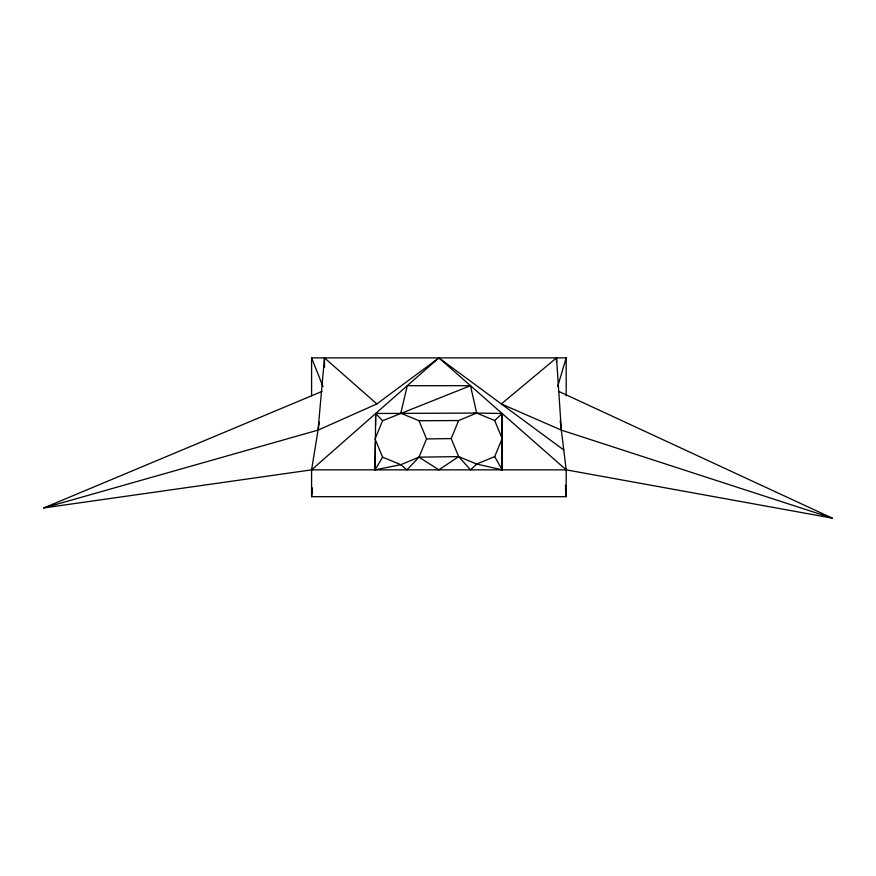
<?xml version="1.0" encoding="UTF-8"?>
<svg xmlns="http://www.w3.org/2000/svg" width="876" height="876" viewBox="0 0 876 876"><rect width="100%" height="100%" fill="white"/><g stroke="black" fill="none" stroke-linecap="round" stroke-linejoin="round"><path stroke-width="1.31" d="M375.366 441.668L375.048 469.854L400.814 464.696L419.013 457.152L458.652 456.604L476.675 464.061L502.167 469.854L502.112 413.494L476.664 413.067L375.673 413.494L375.048 469.854L382.604 457.162L375.048 438.953L382.582 420.743L470.5 385.692L476.664 413.067L494.688 420.535L502.167 438.558L494.699 456.582L476.675 464.061L470.532 469.854L458.652 456.604L451.173 438.58L458.63 420.546L476.664 413.067L473.96 413.1M375.541 425.572L375.673 413.494L382.582 420.743M558.997 391.517L832.2 518.11L566.192 469.854L311.593 469.854L43.8 507.938L318.043 430.116L324.503 357.89L376.855 403.935L438.887 357.89L563.772 449.979M566.192 468.934L566.192 496.681L311.593 496.681L312.239 491.305M311.593 493.33L312.272 487.91M312.349 469.854L312.458 469.087M319.335 422.166L311.593 469.854L438.887 357.89L566.192 469.854L560.224 420.841M557.673 386.469L566.192 357.89L311.593 357.89L311.593 395.788M382.604 457.162L400.814 464.696L406.968 469.854L419.013 457.152L426.546 438.942L419.002 420.732L400.792 413.198L407.285 385.692L470.5 385.692M494.688 420.535L502.112 413.494L502.167 469.854L494.699 456.582M561.352 430.116L556.512 357.89L501.335 403.935L561.352 430.116L832.2 518.11M458.652 456.604L438.887 469.854L419.013 457.152M318.043 430.116L376.855 403.935M43.8 507.938L321.985 391.43M426.546 438.942L451.173 438.58M419.002 420.732L458.63 420.546M311.593 357.89L323.014 386.623M565.327 469.087L565.436 469.854M565.425 485.205L566.192 493.33M565.447 488.501L566.192 496.681M566.192 357.89L566.192 395.788M556.512 357.89L556.512 361.952M324.503 357.89L324.503 367.362M311.593 468.934L311.593 496.681"/></g></svg>
